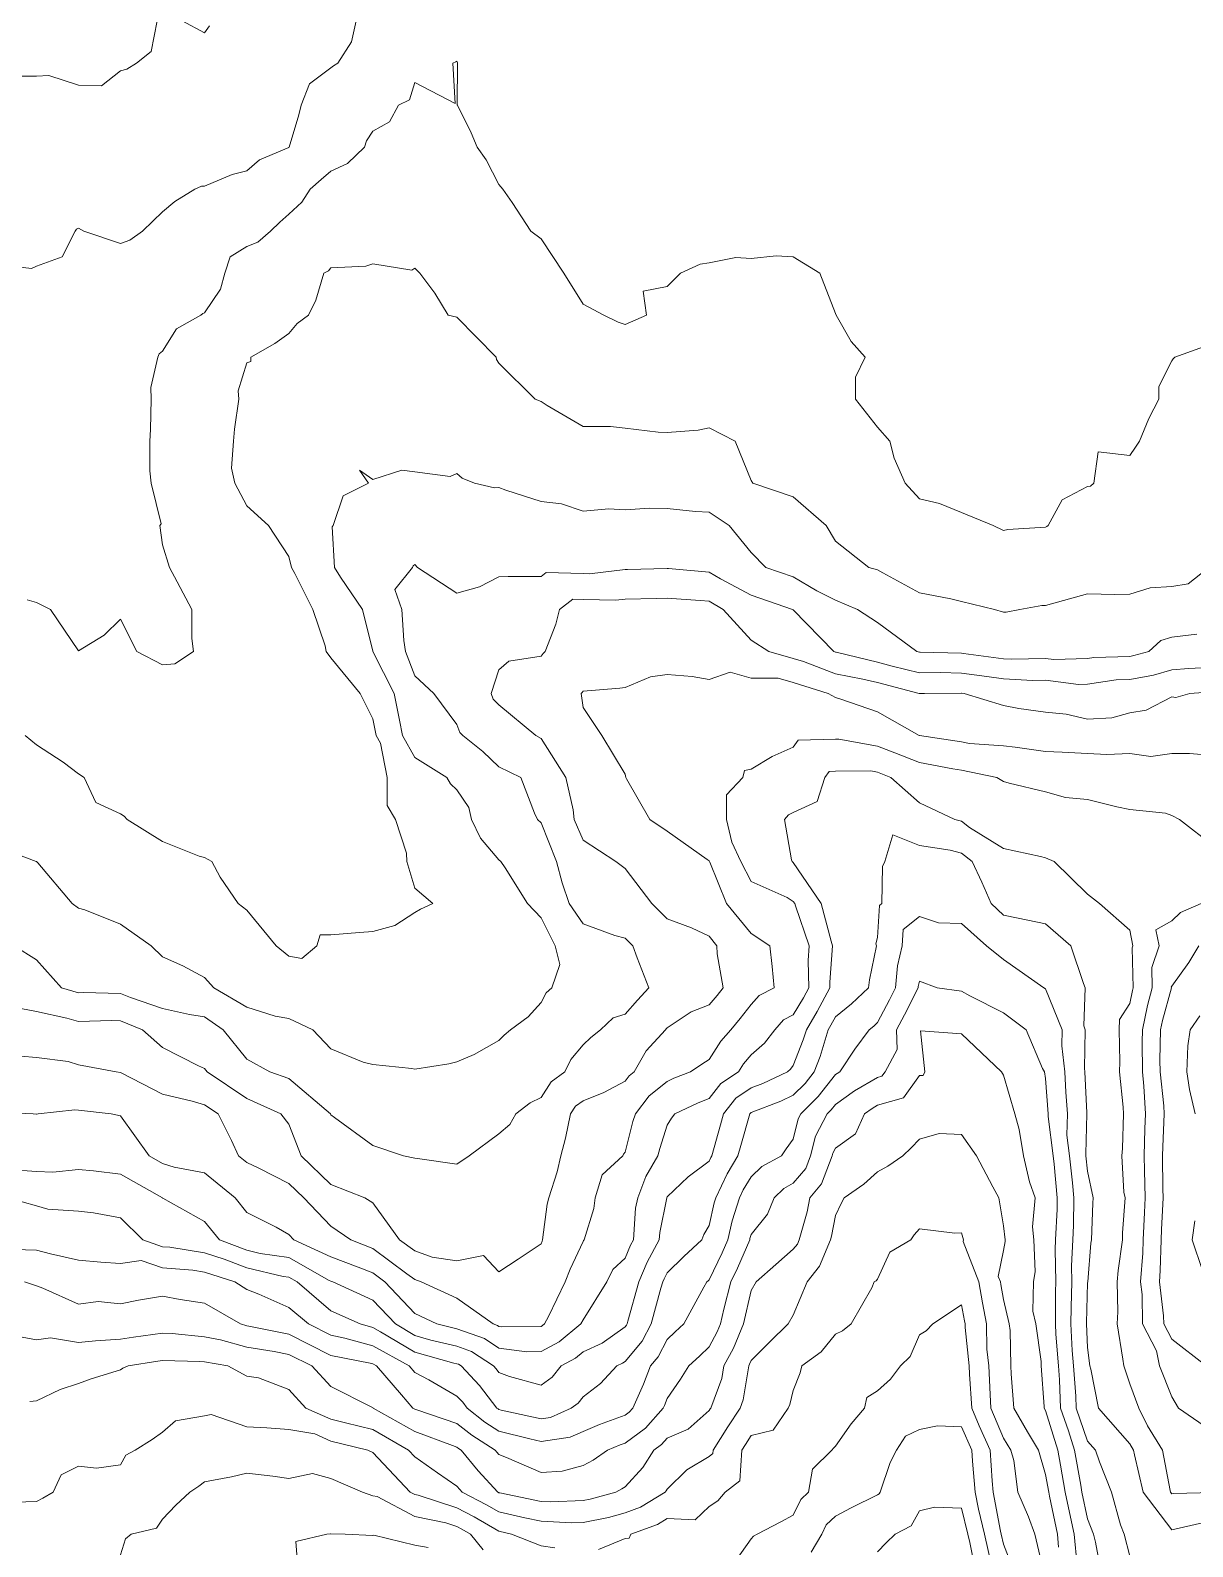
# Model space of a CAD drawing. Extents: x 537850 to 541798, y 6045627 to 6050132.
# Drawn here: x 540328.9 to 540411.8, y 6046808.1 to 6046916.4 of the extents above; entities that cross this region are included whole.
import ezdxf

# ---------------------------------------------------------------- set-up
doc = ezdxf.new("R2010")
doc.units = 0
doc.header["$LTSCALE"] = 5
doc.linetypes.add('DASHED2', pattern=[9.525, 6.35, -3.175])
doc.layers.add('Contour_Line_Intermediate', color=7, linetype='DASHED2', true_color=0xd9d9d9)
doc.layers.add('Contour_Line_Major', color=7, linetype='Continuous', true_color=0x6b6b6b)

msp = doc.modelspace()

# ---------------------------------------------------------------- linework, layer by layer
at = {"layer": 'Contour_Line_Intermediate', "linetype": 'Continuous', "lineweight": 13, "flags": 128}
for points, elevation in [([(540352.115, 6046917.026), (540351.792, 6046915.542), (540350.812, 6046914.026), (540350.5, 6046913.835), (540350.308, 6046913.68), (540348.786, 6046912.549), (540348.201, 6046911.026), (540348.019, 6046910.316), (540347.337, 6046908.026), (540347.322, 6046908.013), (540347.309, 6046908.002), (540345.226, 6046907.109), (540344.309, 6046906.328), (540343.275, 6046906.06), (540341.309, 6046905.241), (540341.088, 6046905.247), (540340.604, 6046905.026), (540339.192, 6046904.144), (540338.309, 6046903.407), (540337.608, 6046902.728), (540336.882, 6046902.027), (540335.964, 6046901.371), (540335.309, 6046901.153), (540332.688, 6046902.027), (540332.309, 6046902.227), (540332.178, 6046902.157), (540332.08, 6046902.027), (540331.152, 6046900.184), (540329.309, 6046899.528), (540328.965, 6046899.371), (540326.31, 6046899.666)], 891.957), ([(540337.921, 6046917.026), (540337.485, 6046914.85), (540336.457, 6046914.026), (540335.757, 6046913.578), (540335.309, 6046913.469), (540333.943, 6046912.392), (540332.309, 6046912.445), (540330.194, 6046913.142), (540329.309, 6046913.095), (540327.24, 6046913.095)], 892.957), ([(540341.666, 6046916.669), (540341.309, 6046916.178), (540339.695, 6046917.026)], 892.957), ([(540328.635, 6046875.702), (540329.309, 6046875.522), (540330.313, 6046875.028), (540332.309, 6046872.079), (540334.152, 6046873.185), (540335.309, 6046874.341), (540336.466, 6046872.028), (540338.309, 6046871.077), (540339.183, 6046871.154), (540340.522, 6046872.028), (540340.383, 6046872.954), (540340.383, 6046875.028), (540339.34, 6046876.997), (540338.794, 6046878.028), (540338.309, 6046879.641), (540338.112, 6046881.028), (540338.202, 6046881.135), (540337.503, 6046884.028), (540337.41, 6046884.926), (540337.41, 6046887.027), (540337.457, 6046887.88), (540337.49, 6046890.027), (540337.459, 6046890.878), (540337.97, 6046893.027), (540338.069, 6046893.267), (540338.309, 6046893.455), (540339.292, 6046895.043), (540341.044, 6046896.027), (540341.182, 6046896.154), (540341.309, 6046896.206), (540342.447, 6046897.889), (540342.75, 6046899.027), (540343.14, 6046900.196), (540344.309, 6046900.922), (540345.095, 6046901.241), (540346.012, 6046902.027), (540346.669, 6046902.666), (540347.309, 6046903.24), (540348.251, 6046904.084), (540348.827, 6046905.026), (540349.622, 6046905.713), (540350.308, 6046906.305), (540351.49, 6046906.845), (540352.719, 6046908.026), (540352.862, 6046908.473), (540353.308, 6046909.16), (540354.505, 6046909.83), (540355.136, 6046911.026), (540355.929, 6046911.405), (540356.308, 6046912.629), (540359.187, 6046911.147), (540359.022, 6046914.026), (540359.219, 6046914.115), (540359.308, 6046914.156), (540359.349, 6046914.067), (540359.356, 6046914.026), (540359.327, 6046911.045), (540359.339, 6046911.026), (540360.329, 6046909.047), (540360.759, 6046908.026), (540361.388, 6046907.107), (540362.308, 6046905.35), (540362.593, 6046905.026), (540363.257, 6046904.077), (540364.576, 6046902.027), (540365.308, 6046901.477), (540366.941, 6046899.027), (540368.308, 6046896.82), (540369.78, 6046896.027), (540370.8, 6046895.519), (540371.307, 6046895.362), (540372.838, 6046896.027), (540372.592, 6046897.742), (540374.307, 6046898.079), (540374.781, 6046898.553), (540375.255, 6046899.027), (540376.666, 6046899.668), (540377.307, 6046899.76), (540379.197, 6046900.137), (540380.307, 6046900.063), (540382.075, 6046900.259), (540383.307, 6046900.2), (540385.202, 6046899.027), (540386.307, 6046896.155), (540386.37, 6046896.027), (540387.432, 6046894.152), (540388.427, 6046893.027), (540387.741, 6046891.592), (540387.741, 6046890.027), (540389.307, 6046888.024), (540390.182, 6046887.027), (540390.511, 6046885.823), (540391.28, 6046884.028), (540392.306, 6046882.923), (540393.743, 6046882.591), (540395.306, 6046881.947), (540397.558, 6046881.028), (540398.306, 6046880.667), (540398.604, 6046880.729), (540401.306, 6046880.894), (540401.388, 6046880.946), (540401.479, 6046881.028), (540402.483, 6046882.851), (540404.306, 6046883.792), (540404.51, 6046883.823), (540404.744, 6046884.028), (540405.063, 6046886.27), (540407.306, 6046886.02), (540407.718, 6046886.615), (540408.003, 6046887.027), (540408.671, 6046888.662), (540409.388, 6046890.027), (540409.388, 6046890.944), (540410.306, 6046892.78), (540410.409, 6046892.924), (540410.523, 6046893.027), (540412.559, 6046893.774)], 890.957), ([(540326.31, 6046858.149), (540329.295, 6046857.043), (540329.309, 6046857.036), (540329.323, 6046857.029), (540329.396, 6046856.942), (540331.849, 6046854.029), (540332.309, 6046853.71), (540332.752, 6046853.586), (540335.309, 6046852.564), (540337.501, 6046851.029), (540338.309, 6046850.221), (540339.751, 6046849.588), (540341.309, 6046848.763), (540341.964, 6046848.029), (540344.309, 6046846.643), (540346.337, 6046846), (540347.309, 6046845.828), (540349.037, 6046845.029), (540350.308, 6046843.67), (540352.62, 6046842.718), (540353.308, 6046842.559), (540356.087, 6046842.251), (540356.308, 6046842.226), (540358.738, 6046842.6), (540359.308, 6046842.742), (540360.529, 6046843.251), (540362.308, 6046844.251), (540362.684, 6046844.653), (540363.131, 6046845.029), (540364.396, 6046845.941), (540365.308, 6046846.984), (540365.683, 6046847.654), (540366.072, 6046848.029), (540366.649, 6046849.688), (540366.322, 6046851.029), (540365.308, 6046853.009), (540364.347, 6046854.029), (540362.76, 6046856.577), (540362.435, 6046857.029), (540362.308, 6046857.148), (540360.991, 6046858.712), (540360.346, 6046860.029), (540360.164, 6046860.885), (540359.308, 6046862.15), (540358.849, 6046862.569), (540358.586, 6046863.029), (540356.308, 6046864.451), (540355.424, 6046866.028), (540355.202, 6046867.134), (540354.824, 6046869.028), (540353.311, 6046872.026), (540353.31, 6046872.028), (540353.308, 6046872.037), (540352.579, 6046875.028), (540351.008, 6046877.329), (540350.584, 6046878.028), (540350.41, 6046880.926), (540350.466, 6046881.028), (540351.203, 6046883.133), (540352.992, 6046884.028), (540352.36, 6046884.976), (540353.308, 6046884.312), (540355.377, 6046884.958), (540356.308, 6046884.842), (540358.83, 6046884.506), (540359.308, 6046884.718), (540359.674, 6046884.393), (540360.551, 6046884.028), (540361.994, 6046883.714), (540362.308, 6046883.725), (540362.803, 6046883.533), (540365.308, 6046882.737), (540366.766, 6046882.569), (540368.308, 6046882.04), (540370.138, 6046882.197), (540371.307, 6046882.139), (540373.081, 6046882.254), (540374.307, 6046882.242), (540376.328, 6046882.007), (540377.307, 6046881.958), (540378.735, 6046881.028), (540380.307, 6046879.094), (540381.334, 6046878.028), (540383.307, 6046877.35), (540384.976, 6046876.359), (540386.307, 6046875.693), (540387.879, 6046875.028), (540389.307, 6046874.104), (540392.129, 6046872.028), (540392.306, 6046871.984), (540392.35, 6046871.985), (540395.306, 6046871.901), (540395.454, 6046871.88), (540398.306, 6046871.503), (540398.863, 6046871.471), (540401.306, 6046871.521), (540401.885, 6046871.449), (540404.306, 6046871.523), (540404.747, 6046871.587), (540407.306, 6046871.671), (540407.606, 6046871.727), (540408.66, 6046872.028), (540409.516, 6046872.818), (540410.306, 6046873.041), (540412.084, 6046873.25)], 888.957), ([(540327.719, 6046851.029), (540329.309, 6046850.024), (540331.09, 6046848.029), (540332.309, 6046847.673), (540332.656, 6046847.682), (540335.309, 6046847.613), (540336.007, 6046847.332), (540338.309, 6046846.54), (540340.229, 6046846.109), (540341.309, 6046845.951), (540342.637, 6046845.029), (540344.309, 6046842.928), (540345.963, 6046842.03), (540347.309, 6046841.55), (540350.291, 6046839.03), (540350.308, 6046838.965), (540350.568, 6046838.77), (540353.308, 6046836.777), (540355.493, 6046836.03), (540356.308, 6046835.859), (540356.489, 6046835.849), (540359.308, 6046835.426), (540360.17, 6046836.03), (540362.308, 6046837.605), (540363.072, 6046838.266), (540363.514, 6046839.03), (540364.527, 6046839.81), (540365.308, 6046840.198), (540366.037, 6046841.3), (540367.013, 6046842.03), (540367.437, 6046842.9), (540368.308, 6046843.945), (540368.861, 6046844.476), (540369.539, 6046845.029), (540370.459, 6046845.878), (540371.307, 6046846.146), (540372.2, 6046847.136), (540372.997, 6046848.029), (540372.172, 6046850.165), (540371.852, 6046851.029), (540371.307, 6046851.571), (540370.572, 6046851.764), (540368.308, 6046852.588), (540367.317, 6046854.029), (540366.813, 6046855.523), (540366.409, 6046857.029), (540365.308, 6046859.807), (540365.064, 6046860.029), (540364.843, 6046860.494), (540363.855, 6046863.029), (540362.308, 6046863.804), (540361.166, 6046864.887), (540359.735, 6046866.028), (540359.518, 6046866.238), (540359.308, 6046866.807), (540357.666, 6046869.028), (540356.308, 6046870.296), (540355.644, 6046872.028), (540355.522, 6046872.815), (540355.37, 6046875.028), (540354.879, 6046876.457), (540356.135, 6046878.028), (540356.194, 6046878.142), (540356.308, 6046878.23), (540356.501, 6046878.028), (540359.308, 6046876.189), (540360.911, 6046876.631), (540362.308, 6046877.346), (540362.96, 6046877.375), (540365.308, 6046877.372), (540365.681, 6046877.654), (540368.308, 6046877.59), (540368.757, 6046877.579), (540371.307, 6046877.866), (540371.465, 6046877.87), (540374.307, 6046877.946), (540374.395, 6046877.94), (540377.307, 6046877.697), (540378.115, 6046877.22), (540380.307, 6046876.037), (540383.244, 6046875.028), (540383.307, 6046874.989), (540386.188, 6046872.028), (540386.307, 6046871.983), (540386.363, 6046871.972), (540389.307, 6046871.26), (540390.347, 6046870.988), (540392.306, 6046870.504), (540393.815, 6046870.519), (540395.306, 6046870.477), (540397.106, 6046870.229), (540398.306, 6046870.07), (540400.383, 6046869.951), (540401.306, 6046869.97), (540403.658, 6046869.676), (540404.306, 6046869.696), (540406.341, 6046869.993), (540407.306, 6046870.025), (540408.994, 6046870.34), (540410.306, 6046870.714), (540411.528, 6046870.806), (540413.305, 6046870.901)], 887.957), ([(540327.699, 6046846.64), (540329.309, 6046846.321), (540331.485, 6046845.854), (540332.309, 6046845.613), (540334.661, 6046845.677), (540335.309, 6046845.661), (540336.873, 6046845.029), (540338.309, 6046843.758), (540340.88, 6046842.459), (540341.309, 6046842.255), (540341.486, 6046842.03), (540344.309, 6046840.126), (540346.747, 6046839.03), (540347.309, 6046838.281), (540348.184, 6046836.03), (540350.308, 6046833.98), (540352.728, 6046833.03), (540353.308, 6046832.684), (540355.206, 6046830.03), (540356.308, 6046829.251), (540357.544, 6046828.794), (540359.308, 6046828.532), (540361.195, 6046828.917), (540362.308, 6046827.75), (540363.676, 6046828.662), (540365.308, 6046829.748), (540365.387, 6046829.951), (540365.424, 6046830.03), (540365.754, 6046832.583), (540365.855, 6046833.03), (540366.448, 6046834.889), (540366.722, 6046836.03), (540367.049, 6046837.288), (540367.418, 6046839.03), (540367.772, 6046839.565), (540368.308, 6046839.965), (540369.777, 6046840.56), (540371.307, 6046841.367), (540371.594, 6046841.742), (540371.953, 6046842.03), (540372.816, 6046843.52), (540374.184, 6046845.029), (540374.242, 6046845.094), (540374.307, 6046845.167), (540376.027, 6046846.309), (540377.307, 6046846.801), (540377.867, 6046847.469), (540378.307, 6046848.029), (540377.88, 6046850.456), (540377.842, 6046851.029), (540377.307, 6046851.699), (540376.037, 6046852.299), (540374.307, 6046852.933), (540373.205, 6046854.029), (540371.307, 6046856.537), (540370.655, 6046857.029), (540368.308, 6046858.564), (540367.683, 6046860.029), (540367.602, 6046860.734), (540367.078, 6046863.029), (540365.308, 6046865.804), (540364.933, 6046866.028), (540362.308, 6046868.223), (540361.899, 6046868.619), (540361.748, 6046869.028), (540362.308, 6046870.705), (540363.006, 6046871.33), (540365.308, 6046871.691), (540365.464, 6046871.871), (540365.591, 6046872.028), (540366.367, 6046873.969), (540366.616, 6046875.028), (540367.58, 6046875.756), (540368.308, 6046875.738), (540370.655, 6046875.68), (540371.307, 6046875.753), (540373.523, 6046875.812), (540374.307, 6046875.833), (540376.668, 6046875.667), (540377.307, 6046875.614), (540378.299, 6046875.028), (540380.307, 6046872.838), (540381.571, 6046872.028), (540383.307, 6046871.528), (540384.032, 6046871.303), (540386.307, 6046870.434), (540388.277, 6046870.057), (540389.307, 6046869.808), (540392.293, 6046869.028), (540392.306, 6046869.021), (540392.316, 6046869.019), (540392.673, 6046869.028), (540395.281, 6046869.054), (540395.306, 6046869.053), (540395.487, 6046869.028), (540398.306, 6046868.175), (540399.384, 6046867.95), (540401.306, 6046867.688), (540402.783, 6046867.551), (540404.306, 6046867.197), (540406.037, 6046867.297), (540407.306, 6046867.651), (540408.49, 6046867.844), (540410.306, 6046868.78), (540410.595, 6046868.738), (540411.607, 6046869.028), (540413.187, 6046869.147)], 886.957), ([(540328.186, 6046843.153), (540329.309, 6046843.051), (540331.567, 6046842.772), (540332.309, 6046842.529), (540334.994, 6046842.03), (540335.309, 6046841.979), (540335.403, 6046841.935), (540338.309, 6046840.423), (540340.41, 6046839.928), (540341.309, 6046839.665), (540342.266, 6046839.03), (540343.223, 6046837.116), (540343.722, 6046836.03), (540344.309, 6046835.558), (540345.177, 6046835.161), (540347.309, 6046834.055), (540348.374, 6046833.03), (540350.308, 6046831.01), (540351.731, 6046830.03), (540353.308, 6046829.425), (540355.741, 6046827.597), (540356.308, 6046827.196), (540356.757, 6046827.03), (540359.308, 6046825.863), (540361.882, 6046824.03), (540362.198, 6046823.92), (540362.308, 6046823.847), (540362.519, 6046823.819), (540365.308, 6046823.852), (540365.424, 6046823.914), (540365.565, 6046824.03), (540365.841, 6046824.563), (540367.028, 6046827.03), (540367.387, 6046827.951), (540368.308, 6046829.908), (540368.348, 6046829.99), (540368.391, 6046830.03), (540369.069, 6046832.268), (540369.176, 6046833.03), (540369.668, 6046834.67), (540371.137, 6046836.03), (540371.189, 6046836.148), (540371.307, 6046836.296), (540371.865, 6046838.472), (540372.044, 6046839.03), (540373.025, 6046840.312), (540374.307, 6046841.338), (540374.774, 6046841.563), (540375.983, 6046842.03), (540376.769, 6046842.568), (540377.307, 6046842.912), (540378.13, 6046844.207), (540378.842, 6046845.029), (540379.51, 6046845.826), (540380.307, 6046846.841), (540380.861, 6046847.476), (540381.952, 6046848.029), (540381.795, 6046849.541), (540381.641, 6046851.029), (540380.307, 6046851.909), (540378.551, 6046854.029), (540377.35, 6046856.986), (540377.327, 6046857.029), (540377.307, 6046857.073), (540377.157, 6046857.179), (540374.307, 6046859.201), (540373.077, 6046860.029), (540371.41, 6046862.926), (540371.368, 6046863.029), (540371.307, 6046863.277), (540369.638, 6046866.028), (540368.308, 6046868.024), (540368.169, 6046869.028), (540368.233, 6046869.102), (540368.308, 6046869.195), (540370.925, 6046869.411), (540371.307, 6046869.461), (540373.121, 6046870.214), (540374.307, 6046870.374), (540376.084, 6046870.251), (540377.307, 6046870.028), (540378.792, 6046870.543), (540380.307, 6046870.114), (540382.221, 6046870.114), (540383.307, 6046869.801), (540385.794, 6046869.028), (540386.307, 6046868.746), (540386.708, 6046868.627), (540389.307, 6046867.719), (540392.294, 6046866.028), (540392.306, 6046866.024), (540392.312, 6046866.023), (540395.306, 6046865.58), (540395.876, 6046865.458), (540398.306, 6046865.284), (540399.129, 6046865.205), (540401.306, 6046864.881), (540402.486, 6046864.848), (540404.306, 6046864.741), (540405.672, 6046864.662), (540407.306, 6046864.741), (540408.81, 6046864.524), (540410.306, 6046864.75), (540411.583, 6046864.751), (540413.305, 6046864.592)], 885.957), ([(540327.285, 6046835.054), (540329.309, 6046834.903), (540330.47, 6046834.869), (540332.309, 6046835.058), (540333.391, 6046834.948), (540335.309, 6046834.724), (540338.299, 6046833.03), (540338.309, 6046833.02), (540338.33, 6046833.009), (540341.309, 6046831.348), (540342.367, 6046830.03), (540344.309, 6046829.296), (540345.269, 6046829.07), (540347.309, 6046828.765), (540350.203, 6046827.136), (540350.308, 6046827.088), (540350.458, 6046827.03), (540353.308, 6046825.724), (540354.921, 6046824.03), (540356.308, 6046823.201), (540357.456, 6046822.883), (540359.308, 6046822.437), (540360.35, 6046822.073), (540361.912, 6046821.031), (540362.104, 6046820.826), (540362.308, 6046820.563), (540363.062, 6046820.277), (540365.308, 6046819.662), (540366.102, 6046820.236), (540366.737, 6046821.031), (540367.758, 6046821.58), (540368.308, 6046822.032), (540369.669, 6046822.669), (540371.307, 6046823.833), (540371.397, 6046823.94), (540371.444, 6046824.03), (540371.495, 6046824.218), (540372.291, 6046827.03), (540372.886, 6046828.451), (540373.74, 6046830.03), (540373.776, 6046830.561), (540374.274, 6046833.03), (540374.283, 6046833.054), (540374.307, 6046833.095), (540375.815, 6046834.522), (540377.307, 6046835.65), (540377.427, 6046835.91), (540377.5, 6046836.03), (540378.101, 6046838.236), (540378.33, 6046839.03), (540379.196, 6046840.14), (540380.307, 6046840.878), (540381.137, 6046841.199), (540382.892, 6046842.03), (540383.112, 6046842.224), (540383.307, 6046842.48), (540384.021, 6046844.316), (540384.236, 6046845.029), (540385.009, 6046846.327), (540385.914, 6046848.029), (540385.902, 6046848.434), (540386.103, 6046851.029), (540385.996, 6046851.339), (540385.29, 6046854.029), (540383.307, 6046856.976), (540383.223, 6046857.029), (540383.183, 6046857.153), (540382.669, 6046860.029), (540382.957, 6046860.379), (540383.307, 6046860.525), (540385.008, 6046861.328), (540385.56, 6046863.029), (540385.865, 6046863.47), (540386.307, 6046863.484), (540388.838, 6046863.497), (540389.307, 6046863.413), (540390.272, 6046863.029), (540392.306, 6046861.221), (540394.831, 6046860.029), (540395.306, 6046859.906), (540395.879, 6046859.456), (540398.306, 6046857.955), (540400.952, 6046857.383), (540401.306, 6046857.306), (540401.915, 6046857.029), (540404.306, 6046854.708), (540405.148, 6046854.029), (540407.306, 6046852.141), (540407.528, 6046851.029), (540407.472, 6046850.863), (540407.549, 6046848.029), (540407.497, 6046847.838), (540407.306, 6046846.911), (540406.578, 6046845.757), (540406.555, 6046845.029), (540406.593, 6046842.742), (540406.568, 6046842.03), (540406.829, 6046839.506), (540406.871, 6046839.03), (540406.782, 6046836.553), (540406.754, 6046836.03), (540406.895, 6046833.441), (540406.982, 6046833.03), (540406.8, 6046830.535), (540406.78, 6046830.03), (540406.49, 6046827.845), (540406.422, 6046827.03), (540406.452, 6046824.884), (540406.4, 6046824.03), (540406.821, 6046821.515), (540406.876, 6046821.031), (540407.306, 6046819.761), (540407.955, 6046818.031), (540408.586, 6046816.751), (540409.636, 6046815.031), (540410.19, 6046812.147), (540410.217, 6046812.031), (540410.306, 6046811.913), (540410.401, 6046811.936), (540413.305, 6046812.013)], 883.958), ([(540327.269, 6046833.03), (540329.309, 6046832.461), (540330.121, 6046832.218), (540332.309, 6046832.086), (540333.388, 6046831.951), (540335.309, 6046831.613), (540336.898, 6046830.03), (540338.309, 6046829.546), (540338.831, 6046829.508), (540341.309, 6046829.099), (540342.693, 6046828.646), (540344.309, 6046828.035), (540346.917, 6046827.421), (540347.309, 6046827.363), (540347.9, 6046827.03), (540350.308, 6046824.958), (540352.403, 6046824.03), (540353.308, 6046823.786), (540353.861, 6046823.478), (540356.308, 6046822.014), (540359.097, 6046821.241), (540359.308, 6046821.191), (540359.427, 6046821.149), (540359.604, 6046821.031), (540360.913, 6046819.636), (540362.157, 6046818.031), (540362.241, 6046817.964), (540362.308, 6046817.921), (540362.455, 6046817.884), (540365.308, 6046817.25), (540365.994, 6046817.345), (540367.464, 6046818.031), (540367.954, 6046818.385), (540368.308, 6046818.827), (540369.547, 6046819.791), (540370.711, 6046821.031), (540371.117, 6046821.221), (540371.307, 6046821.356), (540372.531, 6046822.806), (540373.161, 6046824.03), (540373.862, 6046826.585), (540373.988, 6046827.03), (540374.082, 6046827.255), (540374.307, 6046827.671), (540375.5, 6046828.837), (540376.779, 6046830.03), (540376.915, 6046830.422), (540377.307, 6046831.058), (540377.669, 6046832.669), (540377.787, 6046833.03), (540378.583, 6046834.754), (540379.357, 6046836.03), (540379.561, 6046836.776), (540380.21, 6046839.03), (540380.253, 6046839.084), (540380.307, 6046839.12), (540382.405, 6046839.932), (540383.307, 6046840.358), (540384.144, 6046841.192), (540384.798, 6046842.03), (540385.221, 6046843.116), (540385.799, 6046845.029), (540385.988, 6046845.348), (540386.307, 6046845.947), (540387.468, 6046846.868), (540388.669, 6046848.029), (540388.752, 6046848.584), (540389.243, 6046851.029), (540389.186, 6046851.149), (540389.307, 6046851.602), (540389.444, 6046853.891), (540389.618, 6046854.029), (540389.662, 6046856.673), (540389.828, 6046857.029), (540390.395, 6046858.941), (540392.306, 6046858.182), (540394.492, 6046857.843), (540395.306, 6046857.634), (540396.076, 6046857.029), (540396.764, 6046855.571), (540397.427, 6046854.029), (540398.306, 6046853.216), (540399.337, 6046852.998), (540401.306, 6046852.582), (540403.101, 6046851.029), (540403.999, 6046848.336), (540404.129, 6046848.029), (540404.027, 6046845.308), (540404.14, 6046845.029), (540404.079, 6046842.257), (540404.107, 6046842.03), (540404.243, 6046839.093), (540404.248, 6046839.03), (540404.169, 6046836.167), (540404.186, 6046836.03), (540404.306, 6046834.933), (540404.71, 6046833.03), (540404.682, 6046832.654), (540404.574, 6046830.03), (540404.543, 6046829.793), (540404.309, 6046827.03), (540404.309, 6046827.027), (540404.306, 6046826.973), (540404.22, 6046824.117), (540404.219, 6046824.03), (540404.306, 6046822.358), (540404.457, 6046821.031), (540404.534, 6046820.803), (540405.077, 6046818.031), (540407.306, 6046815.483), (540407.582, 6046815.031), (540407.647, 6046814.689), (540408.269, 6046812.031), (540410.306, 6046809.327), (540412.488, 6046809.848)], 882.958), ([(540407.306, 6046807.458), (540406.902, 6046809.031), (540406.643, 6046809.694), (540405.998, 6046812.031), (540405.139, 6046814.198), (540404.856, 6046815.031), (540404.306, 6046815.656), (540403.484, 6046818.031), (540403.452, 6046818.884), (540403.298, 6046821.031), (540403.211, 6046822.126), (540403.112, 6046824.03), (540403.12, 6046825.216), (540403.175, 6046827.03), (540403.149, 6046828.187), (540403.238, 6046830.03), (540403.284, 6046831.052), (540403.328, 6046833.03), (540403.225, 6046834.111), (540403.015, 6046836.03), (540402.831, 6046837.505), (540402.873, 6046839.03), (540402.754, 6046840.581), (540402.687, 6046842.03), (540402.46, 6046843.875), (540402.486, 6046845.029), (540401.306, 6046847.941), (540401.181, 6046848.029), (540398.306, 6046850.05), (540397.099, 6046851.029), (540395.306, 6046852.613), (540393.674, 6046852.661), (540392.306, 6046853.108), (540391.149, 6046852.187), (540391.079, 6046851.029), (540390.749, 6046849.587), (540390.598, 6046848.029), (540390.168, 6046847.168), (540389.307, 6046845.551), (540389.041, 6046845.295), (540388.707, 6046845.029), (540387.69, 6046843.646), (540386.629, 6046842.03), (540386.425, 6046841.911), (540386.307, 6046841.827), (540385.08, 6046840.257), (540383.848, 6046839.03), (540383.662, 6046838.675), (540383.307, 6046837.226), (540382.803, 6046836.534), (540382.462, 6046836.03), (540381.07, 6046835.266), (540380.307, 6046834.534), (540379.739, 6046833.598), (540379.477, 6046833.03), (540378.941, 6046831.396), (540378.635, 6046830.03), (540378.232, 6046829.106), (540377.307, 6046827.19), (540377.224, 6046827.113), (540377.14, 6046827.03), (540376.929, 6046826.652), (540375.493, 6046824.03), (540374.88, 6046823.457), (540374.307, 6046822.921), (540373.665, 6046821.673), (540373.124, 6046821.031), (540372.614, 6046819.724), (540371.85, 6046818.031), (540371.595, 6046817.743), (540371.307, 6046817.532), (540369.486, 6046816.852), (540368.308, 6046816.367), (540367.397, 6046815.942), (540365.308, 6046815.653), (540364.508, 6046815.83), (540362.308, 6046816.389), (540361.303, 6046817.026), (540360.044, 6046818.031), (540359.723, 6046818.445), (540359.308, 6046818.887), (540357.298, 6046820.041), (540356.308, 6046820.571), (540355.907, 6046821.031), (540353.308, 6046822.481), (540351.322, 6046823.017), (540350.308, 6046823.22), (540348.71, 6046824.03), (540347.309, 6046825.214), (540345.177, 6046826.162), (540344.309, 6046826.487), (540343.464, 6046827.03), (540341.309, 6046827.736), (540340.464, 6046827.875), (540338.309, 6046828.031), (540336.785, 6046828.554), (540335.309, 6046828.347), (540333.893, 6046828.446), (540332.309, 6046828.583), (540330.316, 6046829.024), (540329.309, 6046829.297), (540326.967, 6046829.373)], 881.958), ([(540412.241, 6046851.029), (540411.517, 6046849.817), (540410.306, 6046848.148), (540410.275, 6046848.059), (540410.276, 6046848.029), (540409.641, 6046845.694), (540409.503, 6046845.029), (540409.466, 6046842.869), (540409.473, 6046842.03), (540409.737, 6046839.598), (540409.767, 6046839.03), (540409.662, 6046836.674), (540409.65, 6046836.03), (540409.671, 6046833.665), (540409.687, 6046833.03), (540409.575, 6046830.761), (540409.545, 6046830.03), (540409.489, 6046827.847), (540409.424, 6046827.03), (540409.726, 6046824.61), (540409.732, 6046824.03), (540410.306, 6046822.939), (540412.769, 6046821.031)], 885.957), ([(540405.326, 6046806.031), (540404.874, 6046808.463), (540404.728, 6046809.031), (540404.306, 6046810.111), (540403.896, 6046812.031), (540403.81, 6046812.527), (540403.359, 6046815.031), (540402.933, 6046816.404), (540402.37, 6046818.031), (540402.295, 6046820.041), (540402.224, 6046821.031), (540402.043, 6046823.294), (540402.004, 6046824.03), (540402.021, 6046826.315), (540402.043, 6046827.03), (540401.99, 6046829.346), (540402.023, 6046830.03), (540402.12, 6046832.216), (540402.138, 6046833.03), (540401.911, 6046835.425), (540401.844, 6046836.03), (540401.493, 6046838.842), (540401.498, 6046839.03), (540401.306, 6046841.547), (540401.225, 6046842.03), (540401.082, 6046842.253), (540399.918, 6046845.029), (540398.306, 6046846.227), (540395.892, 6046847.443), (540395.306, 6046847.793), (540393.572, 6046848.029), (540392.306, 6046848.496), (540392.219, 6046848.116), (540392.211, 6046848.029), (540391.243, 6046846.093), (540390.677, 6046845.029), (540390.724, 6046843.612), (540389.863, 6046842.03), (540389.63, 6046841.706), (540389.307, 6046841.612), (540387.674, 6046840.662), (540386.307, 6046839.694), (540386.015, 6046839.321), (540385.723, 6046839.03), (540384.891, 6046837.445), (540384.544, 6046836.03), (540384.205, 6046835.131), (540383.307, 6046834.074), (540382.633, 6046833.704), (540381.93, 6046833.03), (540381.462, 6046831.875), (540380.307, 6046830.405), (540380.214, 6046830.123), (540380.194, 6046830.03), (540379.317, 6046828.021), (540378.839, 6046827.03), (540378.358, 6046825.081), (540378.116, 6046824.03), (540377.876, 6046823.462), (540377.307, 6046822.387), (540376.606, 6046821.732), (540375.856, 6046821.031), (540375.25, 6046820.088), (540374.307, 6046818.707), (540374.117, 6046818.221), (540374.032, 6046818.031), (540372.751, 6046816.587), (540371.307, 6046815.53), (540370.944, 6046815.394), (540370.061, 6046815.031), (540369.028, 6046814.31), (540368.308, 6046813.935), (540366.809, 6046813.529), (540365.308, 6046813.424), (540362.835, 6046814.503), (540362.308, 6046814.717), (540362.158, 6046814.881), (540362.035, 6046815.031), (540360.365, 6046816.088), (540359.308, 6046816.932), (540356.439, 6046817.899), (540356.308, 6046817.948), (540356.162, 6046818.031), (540355.356, 6046818.983), (540353.568, 6046821.031), (540353.308, 6046821.175), (540353.11, 6046821.229), (540350.308, 6046821.79), (540348.767, 6046822.571), (540347.309, 6046823.302), (540344.459, 6046823.88), (540344.309, 6046823.903), (540343.866, 6046824.03), (540341.309, 6046825.522), (540339.556, 6046825.783), (540338.309, 6046826.011), (540336.601, 6046825.738), (540335.309, 6046825.469), (540333.704, 6046825.636), (540332.309, 6046825.452), (540329.756, 6046826.584), (540329.309, 6046826.744), (540329.09, 6046826.811), (540328.45, 6046827.03)], 880.958), ([(540412.314, 6046846.021), (540411.625, 6046845.029), (540411.464, 6046843.871), (540411.386, 6046842.03), (540411.561, 6046840.774), (540411.981, 6046839.03)], 886.957), ([(540402.236, 6046808.101), (540402.149, 6046809.031), (540401.586, 6046811.751), (540401.526, 6046812.031), (540401.306, 6046813.298), (540400.804, 6046815.031), (540400.011, 6046816.325), (540399.034, 6046818.031), (540398.856, 6046820.48), (540398.816, 6046821.031), (540398.772, 6046823.564), (540398.706, 6046824.03), (540398.306, 6046825.785), (540398.112, 6046826.836), (540398.077, 6046827.03), (540397.93, 6046827.406), (540398.306, 6046829.271), (540398.414, 6046829.922), (540398.41, 6046830.03), (540398.306, 6046831.038), (540397.968, 6046833.03), (540397.53, 6046833.806), (540396.372, 6046836.03), (540395.306, 6046837.564), (540393.715, 6046837.621), (540392.306, 6046837.219), (540391.726, 6046836.61), (540391.118, 6046836.03), (540390.052, 6046835.284), (540389.307, 6046834.877), (540388.335, 6046834.001), (540386.939, 6046833.03), (540386.718, 6046832.619), (540386.307, 6046831.783), (540386.041, 6046830.296), (540385.965, 6046830.03), (540385.181, 6046828.156), (540384.29, 6046827.03), (540383.307, 6046824.662), (540382.941, 6046824.03), (540381.598, 6046822.739), (540380.307, 6046821.432), (540380.188, 6046821.15), (540380.125, 6046821.031), (540379.726, 6046818.612), (540379.507, 6046818.031), (540378.638, 6046816.7), (540377.582, 6046815.031), (540377.564, 6046814.774), (540377.307, 6046814.577), (540375.707, 6046813.631), (540374.307, 6046812.232), (540374.229, 6046812.109), (540374.157, 6046812.031), (540372.395, 6046810.944), (540371.307, 6046810.546), (540370.121, 6046810.217), (540368.308, 6046809.858), (540367.514, 6046809.825), (540365.308, 6046809.95), (540364.15, 6046810.189), (540362.308, 6046810.61), (540361.407, 6046811.13), (540359.682, 6046812.031), (540359.503, 6046812.226), (540359.308, 6046812.464), (540357.929, 6046813.41), (540356.308, 6046814.541), (540355.845, 6046815.031), (540353.308, 6046816.498), (540351.357, 6046816.982), (540350.308, 6046817.234), (540348.523, 6046818.031), (540347.309, 6046819.363), (540345.144, 6046820.196), (540344.309, 6046820.315), (540342.973, 6046821.031), (540341.309, 6046821.326), (540340.977, 6046821.362), (540338.309, 6046821.415), (540337.968, 6046821.371), (540335.845, 6046821.031), (540335.474, 6046820.866), (540335.309, 6046820.751), (540333.223, 6046820.116), (540332.309, 6046819.784), (540330.999, 6046819.341), (540329.309, 6046818.545), (540328.842, 6046818.498)], 878.958), ([(540411.945, 6046831.39), (540411.755, 6046830.03), (540412.492, 6046827.844)], 886.957), ([(540401.237, 6046806.1), (540400.545, 6046809.031), (540400.081, 6046810.257), (540399.336, 6046812.031), (540399.045, 6046814.292), (540398.831, 6046815.031), (540398.306, 6046815.887), (540397.4, 6046818.031), (540397.339, 6046818.998), (540397.245, 6046821.031), (540397.116, 6046822.221), (540397.093, 6046824.03), (540396.815, 6046825.539), (540396.54, 6046827.03), (540395.415, 6046829.921), (540395.437, 6046830.03), (540395.306, 6046830.536), (540394.837, 6046830.5), (540392.306, 6046830.819), (540391.937, 6046830.399), (540391.681, 6046830.03), (540390.186, 6046829.151), (540389.307, 6046827.236), (540389.226, 6046827.111), (540389.081, 6046827.03), (540388.897, 6046826.62), (540387.438, 6046824.03), (540386.806, 6046823.531), (540386.307, 6046823.307), (540385.293, 6046822.044), (540383.911, 6046821.031), (540383.794, 6046820.544), (540383.307, 6046819.277), (540383.052, 6046818.285), (540382.951, 6046818.031), (540381.877, 6046816.46), (540380.307, 6046816.059), (540379.901, 6046815.437), (540379.644, 6046815.031), (540379.494, 6046812.844), (540378.433, 6046812.031), (540377.932, 6046811.406), (540377.307, 6046811.005), (540376.293, 6046810.045), (540374.307, 6046810.15), (540373.615, 6046809.723), (540371.721, 6046809.031), (540371.585, 6046808.754), (540371.307, 6046808.729), (540369.411, 6046807.928)], 877.958), ([(540399.18, 6046806.031), (540398.306, 6046808.305), (540398.146, 6046809.031), (540398.094, 6046809.243), (540397.57, 6046812.031), (540397.501, 6046812.836), (540397.348, 6046815.031), (540396.575, 6046816.762), (540396.039, 6046818.031), (540395.885, 6046820.452), (540395.858, 6046821.031), (540395.56, 6046823.776), (540395.557, 6046824.03), (540395.518, 6046824.242), (540395.306, 6046825.391), (540393.265, 6046824.03), (540392.791, 6046823.546), (540392.306, 6046823.251), (540391.635, 6046821.702), (540390.942, 6046821.031), (540390.241, 6046820.096), (540389.307, 6046819.246), (540388.559, 6046818.778), (540388.377, 6046818.031), (540387.429, 6046816.909), (540386.307, 6046815.315), (540386.177, 6046815.161), (540386.047, 6046815.031), (540384.677, 6046813.661), (540384.398, 6046812.031), (540383.846, 6046811.492), (540383.307, 6046810.373), (540382.423, 6046809.915), (540380.718, 6046809.031), (540380.455, 6046808.883), (540380.307, 6046808.691), (540379.2, 6046807.138)], 876.958), ([(540366.282, 6046808.057), (540365.308, 6046808.196), (540363.194, 6046809.031), (540362.308, 6046809.234), (540360.535, 6046810.258), (540359.308, 6046810.899), (540356.531, 6046811.808), (540356.308, 6046811.855), (540355.976, 6046812.031), (540353.308, 6046814.865), (540352.961, 6046815.031), (540350.308, 6046815.668), (540349.158, 6046816.182), (540347.309, 6046816.507), (540345.734, 6046816.605), (540344.309, 6046816.694), (540341.782, 6046817.557), (540341.309, 6046817.479), (540339.23, 6046817.11), (540338.309, 6046816.308), (540337.557, 6046815.782), (540336.361, 6046815.031), (540335.676, 6046814.664), (540335.309, 6046813.979), (540333.59, 6046813.75), (540332.309, 6046813.885), (540331.068, 6046813.273), (540330.49, 6046812.031), (540329.755, 6046811.586), (540329.309, 6046811.358), (540327.048, 6046811.292)], 877.958), ([(540397.42, 6046806.917), (540396.955, 6046809.031), (540396.514, 6046810.823), (540396.287, 6046812.031), (540396.098, 6046814.239), (540396.043, 6046815.031), (540395.306, 6046816.681), (540393.589, 6046816.748), (540392.306, 6046816.499), (540391.317, 6046816.02), (540390.667, 6046815.031), (540390.205, 6046814.132), (540389.505, 6046812.031), (540389.433, 6046811.904), (540389.307, 6046811.837), (540387.425, 6046810.912), (540386.307, 6046810.322), (540385.653, 6046809.685), (540385.338, 6046809.031), (540384.586, 6046807.752)], 875.958), ([(540361.179, 6046807.902), (540360.277, 6046809.031), (540359.663, 6046809.386), (540359.308, 6046809.571), (540358.505, 6046809.834), (540356.308, 6046810.292), (540353.619, 6046811.72), (540353.308, 6046811.772), (540352.572, 6046812.031), (540350.308, 6046813.009), (540348.992, 6046813.347), (540347.309, 6046812.994), (540346.178, 6046813.161), (540344.309, 6046813.377), (540343.215, 6046813.125), (540341.309, 6046812.772), (540340.883, 6046812.457), (540340.252, 6046812.031), (540339.254, 6046811.086), (540338.309, 6046810.095), (540337.879, 6046809.461), (540336.062, 6046809.031), (540335.656, 6046808.685), (540335.309, 6046807.541)], 876.958), ([(540357.263, 6046808.076), (540356.308, 6046808.234), (540353.381, 6046808.958), (540353.308, 6046808.925), (540351.324, 6046809.031), (540350.308, 6046809.059), (540350.284, 6046809.055), (540350.032, 6046809.031), (540347.823, 6046808.516), (540348.014, 6046806.031)], 875.958)]:
    msp.add_lwpolyline(points, dxfattribs=dict(at, elevation=elevation))
at = {"layer": 'Contour_Line_Major', "linetype": 'Continuous', "lineweight": 15, "flags": 128}
for points, elevation in [([(540328.51, 6046866.028), (540329.309, 6046865.36), (540331.213, 6046864.125), (540332.309, 6046863.284), (540332.708, 6046863.029), (540333.536, 6046861.255), (540335.309, 6046860.428), (540335.559, 6046860.278), (540335.77, 6046860.029), (540338.309, 6046858.457), (540340.91, 6046857.428), (540341.309, 6046857.327), (540341.815, 6046857.029), (540342.415, 6046855.922), (540343.69, 6046854.029), (540344.309, 6046853.573), (540346.41, 6046851.029), (540347.309, 6046850.291), (540348.236, 6046850.102), (540349.317, 6046851.029), (540349.541, 6046851.797), (540350.308, 6046851.814), (540352.365, 6046851.972), (540353.308, 6046852.045), (540354.876, 6046852.461), (540356.308, 6046853.386), (540356.71, 6046853.627), (540357.593, 6046854.029), (540356.308, 6046855.122), (540355.732, 6046857.029), (540355.701, 6046857.636), (540354.916, 6046860.029), (540354.324, 6046861.044), (540354.324, 6046863.029), (540353.855, 6046865.481), (540353.549, 6046866.028), (540353.308, 6046867.23), (540352.409, 6046869.028), (540350.308, 6046871.577), (540349.98, 6046872.028), (540349.901, 6046872.436), (540349.021, 6046875.028), (540347.747, 6046877.589), (540347.503, 6046878.028), (540347.309, 6046878.811), (540345.856, 6046881.028), (540344.309, 6046882.427), (540343.468, 6046884.028), (540343.225, 6046885.112), (540343.357, 6046887.027), (540343.446, 6046887.89), (540343.752, 6046890.027), (540343.709, 6046890.627), (540344.309, 6046892.626), (540344.61, 6046892.726), (540344.61, 6046893.027), (540346.319, 6046894.017), (540347.309, 6046894.712), (540347.911, 6046895.424), (540348.716, 6046896.027), (540349.247, 6046897.088), (540349.801, 6046899.027), (540350.139, 6046899.196), (540350.308, 6046899.4), (540352.804, 6046899.531), (540353.308, 6046899.699), (540356.083, 6046899.252), (540356.308, 6046899.382), (540356.663, 6046899.027), (540357.728, 6046897.607), (540358.676, 6046896.027), (540359.308, 6046895.887), (540362.105, 6046893.027), (540362.141, 6046892.86), (540362.308, 6046892.603), (540364.898, 6046890.027), (540365.308, 6046889.857), (540365.742, 6046889.593), (540368.308, 6046888.072), (540370.262, 6046888.072), (540371.307, 6046887.962), (540373.656, 6046887.679), (540374.307, 6046887.65), (540376.515, 6046887.819), (540377.307, 6046887.991), (540379.149, 6046887.027), (540380.307, 6046884.234), (540380.41, 6046884.028), (540383.307, 6046883.062), (540385.654, 6046881.028), (540386.307, 6046879.91), (540388.688, 6046878.028), (540389.307, 6046877.851), (540389.698, 6046877.637), (540392.306, 6046876.208), (540394.554, 6046875.78), (540395.306, 6046875.596), (540397.662, 6046875.028), (540398.306, 6046874.823), (540398.5, 6046874.834), (540399.47, 6046875.028), (540401.037, 6046875.297), (540401.306, 6046875.318), (540403.43, 6046875.904), (540404.306, 6046876.146), (540406.238, 6046876.095), (540407.306, 6046876.125), (540408.763, 6046876.57), (540410.306, 6046876.675), (540411.482, 6046876.851), (540412.941, 6046878.028)], 889.957), ([(540326.31, 6046839.156), (540329.067, 6046839.03), (540329.309, 6046839.01), (540329.325, 6046839.014), (540329.429, 6046839.03), (540332.036, 6046839.303), (540332.309, 6046839.279), (540334.641, 6046839.03), (540335.309, 6046838.896), (540337.356, 6046836.03), (540338.309, 6046835.483), (540339.125, 6046835.214), (540341.309, 6046834.816), (540343.486, 6046833.03), (540344.309, 6046831.98), (540346.402, 6046830.937), (540347.309, 6046830.424), (540347.681, 6046830.03), (540350.308, 6046828.832), (540352.253, 6046828.086), (540353.308, 6046827.681), (540354.174, 6046827.03), (540356.308, 6046824.77), (540357.864, 6046824.03), (540359.308, 6046823.683), (540361.274, 6046822.997), (540362.308, 6046822.307), (540364.294, 6046822.044), (540365.308, 6046822.056), (540366.591, 6046822.747), (540368.151, 6046824.03), (540368.308, 6046824.333), (540369.993, 6046827.03), (540370.431, 6046827.906), (540371.307, 6046828.735), (540371.69, 6046829.648), (540371.896, 6046830.03), (540372.052, 6046832.286), (540372.202, 6046833.03), (540372.774, 6046834.563), (540373.643, 6046836.03), (540373.779, 6046836.558), (540374.307, 6046838.209), (540374.619, 6046838.718), (540374.864, 6046839.03), (540376.514, 6046839.823), (540377.307, 6046840.129), (540378.14, 6046841.197), (540379.393, 6046842.03), (540379.748, 6046842.588), (540380.307, 6046843.233), (540381.26, 6046844.076), (540381.986, 6046845.029), (540382.602, 6046845.735), (540383.307, 6046846.092), (540384.03, 6046847.306), (540384.414, 6046848.029), (540384.355, 6046849.981), (540384.437, 6046851.029), (540383.454, 6046853.881), (540383.416, 6046854.029), (540383.307, 6046854.191), (540382.868, 6046854.467), (540380.307, 6046855.61), (540379.552, 6046857.029), (540378.91, 6046858.426), (540378.538, 6046860.029), (540378.538, 6046861.798), (540379.698, 6046863.029), (540379.812, 6046863.524), (540380.307, 6046863.633), (540381.794, 6046864.541), (540383.307, 6046865.2), (540383.645, 6046865.69), (540386.307, 6046865.771), (540386.562, 6046865.773), (540389.307, 6046865.278), (540390.553, 6046864.782), (540392.306, 6046864.111), (540394.677, 6046863.658), (540395.306, 6046863.565), (540397.82, 6046863.029), (540398.306, 6046862.742), (540398.713, 6046862.622), (540401.306, 6046862), (540402.724, 6046861.61), (540404.306, 6046861.463), (540406.393, 6046860.942), (540407.306, 6046860.749), (540409.853, 6046860.481), (540410.306, 6046860.324), (540410.856, 6046860.029), (540413.305, 6046858.129)], 884.958), ([(540412.405, 6046854.029), (540410.931, 6046853.403), (540410.306, 6046852.79), (540409.177, 6046852.157), (540409.403, 6046851.029), (540408.874, 6046849.461), (540408.913, 6046848.029), (540408.569, 6046846.766), (540408.21, 6046845.029), (540408.195, 6046844.14), (540408.213, 6046842.03), (540408.323, 6046841.012), (540408.427, 6046839.03), (540408.38, 6046837.956), (540408.346, 6046836.03), (540408.355, 6046834.98), (540408.405, 6046833.03), (540408.353, 6046831.982), (540408.274, 6046830.03), (540408.25, 6046829.086), (540408.084, 6046827.03), (540408.196, 6046826.14), (540408.217, 6046824.03), (540409.227, 6046822.109), (540409.432, 6046821.031), (540410.306, 6046818.828), (540410.797, 6046818.031), (540413.305, 6046816.29)], 884.958), ([(540403.553, 6046806.784), (540403.344, 6046809.031), (540403.092, 6046810.245), (540402.711, 6046812.031), (540402.376, 6046813.961), (540402.183, 6046815.031), (540401.306, 6046817.859), (540401.207, 6046818.031), (540401.2, 6046818.137), (540400.99, 6046821.031), (540400.985, 6046821.352), (540400.605, 6046824.03), (540400.398, 6046824.939), (540400.432, 6046827.03), (540400.557, 6046827.779), (540400.465, 6046830.03), (540400.368, 6046830.968), (540400.556, 6046833.03), (540400.152, 6046834.184), (540399.718, 6046836.03), (540399.422, 6046837.914), (540399.119, 6046839.03), (540398.306, 6046841.797), (540398.15, 6046842.03), (540395.306, 6046844.744), (540392.375, 6046844.961), (540392.689, 6046842.03), (540392.575, 6046841.761), (540392.306, 6046841.768), (540391.163, 6046840.173), (540389.307, 6046839.635), (540388.924, 6046839.412), (540388.383, 6046839.03), (540387.746, 6046837.59), (540386.307, 6046836.571), (540386.12, 6046836.216), (540386.075, 6046836.03), (540385.316, 6046834.02), (540384.475, 6046833.03), (540384.298, 6046832.039), (540383.726, 6046830.03), (540383.603, 6046829.734), (540383.307, 6046829.361), (540382.068, 6046828.269), (540380.661, 6046827.03), (540380.307, 6046826.407), (540379.76, 6046824.03), (540379.032, 6046822.306), (540378.357, 6046821.031), (540378.208, 6046820.13), (540377.419, 6046818.031), (540377.375, 6046817.963), (540377.307, 6046817.856), (540375.813, 6046816.525), (540374.307, 6046815.883), (540373.906, 6046815.432), (540373.359, 6046815.031), (540372.56, 6046813.778), (540371.307, 6046812.412), (540371.083, 6046812.255), (540370.652, 6046812.031), (540368.817, 6046811.521), (540368.308, 6046811.42), (540366.014, 6046811.325), (540365.308, 6046811.365), (540362.367, 6046811.972), (540362.308, 6046811.986), (540362.279, 6046812.002), (540362.224, 6046812.031), (540360.831, 6046813.554), (540359.615, 6046815.031), (540359.427, 6046815.15), (540359.308, 6046815.245), (540358.985, 6046815.354), (540356.308, 6046816.352), (540353.339, 6046818.031), (540353.308, 6046818.067), (540353.24, 6046818.099), (540350.308, 6046819.565), (540348.949, 6046821.031), (540347.309, 6046821.852), (540346.278, 6046822.061), (540344.309, 6046822.364), (540342.438, 6046822.902), (540341.309, 6046823.102), (540338.986, 6046823.354), (540338.309, 6046823.367), (540336.241, 6046823.098), (540335.309, 6046822.949), (540333.511, 6046822.829), (540332.309, 6046822.713), (540330.3, 6046823.04), (540329.309, 6046822.902), (540327.008, 6046823.332)], 879.958), ([(540396.372, 6046806.031), (540395.893, 6046808.444), (540395.764, 6046809.031), (540395.306, 6046810.891), (540393.385, 6046810.953), (540392.306, 6046810.683), (540391.706, 6046809.632), (540390.582, 6046809.031), (540389.927, 6046808.411), (540389.307, 6046807.771)], 874.958)]:
    msp.add_lwpolyline(points, dxfattribs=dict(at, elevation=elevation))

doc.saveas('drawing.dxf')
